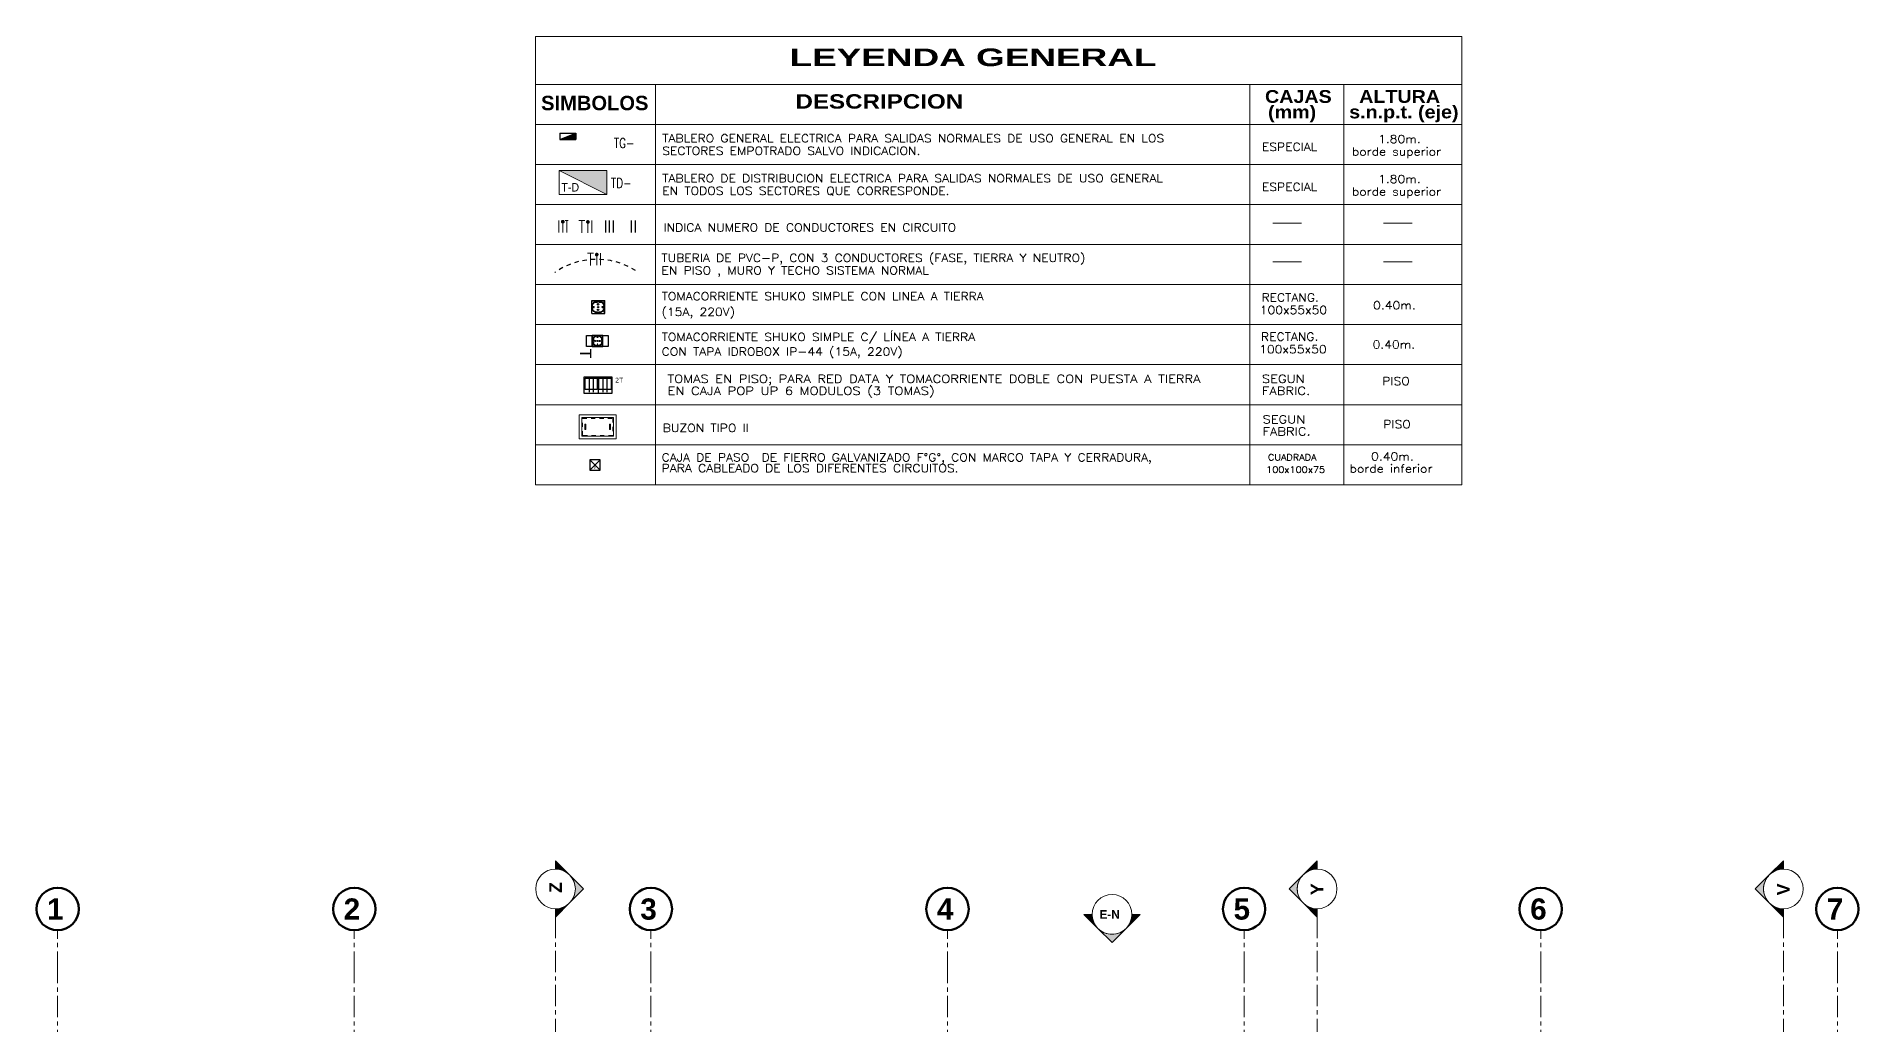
# Model space of a CAD drawing. Header units: inches. Extents: x -19 to 5698, y -728 to 92.
# Drawn here: x 378.82 to 421.82, y 43.67 to 66.99 of the extents above; entities that cross this region are included whole.
import ezdxf
from ezdxf.enums import TextEntityAlignment as Align

# ---------------------------------------------------------------- set-up
doc = ezdxf.new("R2010")
doc.units = ezdxf.units.IN
doc.header["$MEASUREMENT"] = 0
for name, pattern in [('01 HJ$0$REF - 01 HJ$0$HIDDEN2', [0.1875, 0.125, -0.0625]), ('HIDDEN', [0.375, 0.25, -0.125]), ('Punto & Raya', [0.65, 0.5, -0.075, 0, -0.075]), ('RAYITAS', [0.375, 0.25, -0.125])]:
    doc.linetypes.add(name, pattern=pattern)
doc.layers.get('0').update_dxf_attribs({"color": 61})
for name, color, linetype, lineweight in [('00 APARATOS-ELECTRICOS', 253, 'Continuous', 0), ('00 conduct tomacorr', 120, 'HIDDEN', 30), ('00 IE TABLERO IE', 4, 'Continuous', 25), ('CANALES', 104, 'Continuous', 15), ('sub tablero de distribucion', 184, 'Continuous', 9), ('T-TECHO-E', 150, 'Continuous', 20), ('TABLERO IE', 4, 'Continuous', 25), ('TEXT', 7, 'Continuous', 13), ('textos', 7, 'Continuous', 5), ('TOMACORRIENTE', 22, 'RAYITAS', 9)]:
    doc.layers.add(name, color=color, linetype=linetype, lineweight=lineweight)
for name, color, linetype in [('02 _ ARQ _ ALB _ Ejes Generales', 251, 'Continuous'), ('CIRCUITOS-T', 20, 'Continuous'), ('IE-ALUM', 4, 'Continuous'), ('IE-LEYENDA', 4, 'Continuous'), ('Marcador - Alzados', 7, 'Continuous'), ('Marcador - Secciones', 7, 'Continuous'), ('TOMA. HYDROBOX SHUKO S', 7, 'Continuous')]:
    doc.layers.add(name, color=color, linetype=linetype)
doc.styles.add('Arial', font='arial.ttf')
doc.styles.add('Estilo_Generado_1', font='swisseb.ttf')
doc.styles.add('ROMAND', font='romand__.ttf', dxfattribs={"width": 1.2, "height": 0.1})
doc.styles.add('Romans', font='romans.shx')
doc.styles.add('SANSSERIFBOLD', font='sasb____.pfb')
doc.styles.add('SWISS', font='swisse.ttf')

# ---------------------------------------------------------------- blocks, each defined once
blk = doc.blocks.new('A$C27562A3E')
at = {"layer": 'IE-LEYENDA'}
for p, q in [((0.075, 0), (0, 0.075)), ((0, 0), (0.075, 0.075))]:
    blk.add_line(p, q, dxfattribs=at)
blk.add_lwpolyline([(0, 0), (0.075, 0), (0.075, 0.075), (0, 0.075)], close=True, dxfattribs=at)
at = {"color": 4}
blk.add_text('p', height=0.0195, dxfattribs=at).set_placement((0.031, 0.013))
blk = doc.blocks.new('a')
at = {"layer": 'TOMACORRIENTE', "ltscale": 0.05}
h = blk.add_hatch(color=4, dxfattribs=at)
edge = h.paths.add_edge_path()
edge.add_arc((0, 0.075), 0.0211, 0, 360)
at = {"layer": 'TOMACORRIENTE', "color": 4}
for p, q in [((-0.146, 0.096), (-0.051, 0.096)), ((-0.099, 0.096), (-0.099, -0.097)), ((0, 0.096), (0, -0.096)), ((0.062, -0.096), (0.062, 0.096))]:
    blk.add_line(p, q, dxfattribs=at)
blk.add_circle((0, 0.075), 0.0211, dxfattribs=at)
blk = doc.blocks.new('2A')
at = {"layer": 'IE-ALUM'}
for p, q in [((-0.03, 0.102), (-0.03, -0.091)), ((0.03, 0.102), (0.03, -0.091))]:
    blk.add_line(p, q, dxfattribs=at)
blk = doc.blocks.new('INTERRUPTOR AUTOMÁTICO')
at = {"layer": 'TOMACORRIENTE', "ltscale": 0.05}
h = blk.add_hatch(color=4, dxfattribs=at)
edge = h.paths.add_edge_path()
edge.add_arc((0, 0.075), 0.0211, -0.2621, 359.7379)
at = {"layer": 'TOMACORRIENTE', "color": 4}
for p, q in [((-0.062, 0.096), (-0.062, -0.097)), ((0, -0.096), (0, 0.096)), ((0.086, 0.096), (0.038, 0.096)), ((0.062, -0.096), (0.062, 0.096))]:
    blk.add_line(p, q, dxfattribs=at)
blk.add_circle((0, 0.075), 0.0211, dxfattribs=at)
blk = doc.blocks.new('3A')
at = {"layer": 'IE-ALUM'}
for p, q in [((-0.06, 0.096), (-0.06, -0.096)), ((0, 0.096), (0, -0.096)), ((0.06, 0.096), (0.06, -0.096))]:
    blk.add_line(p, q, dxfattribs=at)
blk = doc.blocks.new('CAJA POP UP 6 MODULOS')
at = {"layer": '00 conduct tomacorr', "linetype": 'Continuous'}
for p, q in [((-0.095, -0.165), (-0.095, -0.015)), ((-0.052, -0.165), (-0.052, -0.015)), ((0, -0.165), (0, -0.18)), ((0.052, -0.165), (0.052, -0.015)), ((0.095, -0.165), (0.095, -0.015))]:
    blk.add_line(p, q, dxfattribs=at)
for points in [[(-0.147, 0), (0.147, 0), (0.147, -0.18), (-0.147, -0.18)], [(0, 0), (0.147, 0), (0.147, -0.18), (0, -0.18)]]:
    blk.add_lwpolyline(points, close=True, dxfattribs=at)
for points in [[(-0.138, -0.045), (-0.009, -0.045), (-0.009, -0.165), (-0.138, -0.165), (-0.138, -0.045)], [(0.009, -0.045), (0.138, -0.045), (0.138, -0.165), (0.009, -0.165), (0.009, -0.045)]]:
    blk.add_lwpolyline(points, dxfattribs=at)
at = {"color": 1, "insert": (-0.181, -0.168), "char_height": 0.05, "attachment_point": 1, "rotation": 180}
blk.add_mtext_dynamic_manual_height_columns('{\\fVerdana|b0|i0|c0|p34;2T}', width=0.000481, gutter_width=0.156, heights=[0], dxfattribs=at)
blk = doc.blocks.new('T5015')
at = {"layer": '00 IE TABLERO IE'}
for p, q in [((-0.278, -0.054), (-0.104, 0.016)), ((-0.278, 0.016), (-0.104, 0.016)), ((-0.278, 0.016), (-0.278, -0.054)), ((-0.104, 0.016), (-0.104, -0.054)), ((-0.278, -0.054), (-0.104, -0.054))]:
    blk.add_line(p, q, dxfattribs=at)
blk.add_solid([(-0.278, -0.054), (-0.104, 0.016), (-0.104, -0.054)], dxfattribs=at)
blk = doc.blocks.new('BUZON TIPO II')
at = {"layer": 'CANALES', "color": 5}
for p, q in [((-0.3, 0.175), (0.3, 0.175)), ((-0.3, -0.175), (-0.3, 0.175)), ((0.3, 0.175), (0.3, -0.175)), ((0.3, -0.175), (-0.3, -0.175))]:
    blk.add_line(p, q, dxfattribs=at)
blk.add_lwpolyline([(-0.35, 0.225), (0.35, 0.225), (0.35, -0.225), (-0.35, -0.225), (-0.35, 0.225)], dxfattribs=at)
at = {"layer": 'CANALES', "color": 3}
for points in [[(-0.3, 0.175), (-0.3, -0.175), (0.3, -0.175), (0.3, 0.175), (-0.3, 0.175)], [(-0.24, 0), (-0.24, 0.05), (-0.22, 0.05), (-0.22, 0), (-0.22, -0.05), (-0.24, -0.05), (-0.24, 0)], [(0.24, 0), (0.24, 0.05), (0.22, 0.05), (0.22, 0), (0.22, -0.05), (0.24, -0.05), (0.24, 0)]]:
    blk.add_lwpolyline(points, dxfattribs=at)
at = {"layer": 'CANALES', "color": 5, "linetype": '01 HJ$0$REF - 01 HJ$0$HIDDEN2', "ltscale": 0.1}
blk.add_lwpolyline([(-0.285, 0.16), (0.285, 0.16), (0.285, -0.16), (-0.285, -0.16), (-0.285, 0.16)], dxfattribs=at)
blk = doc.blocks.new('tomacorriente schuko 2+T')
at = {"color": 3}
for p, q in [((-0.138, -0.028, -162.36), (-0.138, -0.123, -162.36)), ((-0.138, -0.028, -162.36), (-0.044, -0.028, -162.36)), ((-0.138, -0.123, -162.36), (-0.044, -0.123, -162.36)), ((-0.137, -0.03, -162.36), (-0.137, -0.121, -162.36)), ((-0.137, -0.03, -162.36), (-0.137, -0.121, -162.36)), ((-0.137, -0.03, -162.36), (-0.045, -0.03, -162.36)), ((-0.137, -0.03, -162.36), (-0.091, -0.03, -162.36)), ((-0.137, -0.121, -162.36), (-0.045, -0.121, -162.36)), ((-0.137, -0.121, -162.36), (-0.091, -0.121, -162.36)), ((-0.134, -0.07, -162.36), (-0.126, -0.07, -162.36)), ((-0.134, -0.081, -162.36), (-0.126, -0.081, -162.36)), ((-0.126, -0.05, -162.36), (-0.126, -0.07, -162.36)), ((-0.126, -0.081, -162.36), (-0.126, -0.101, -162.36)), ((-0.094, -0.032, -162.36), (-0.094, -0.046, -162.36)), ((-0.094, -0.046, -162.36), (-0.088, -0.046, -162.36)), ((-0.094, -0.104, -162.36), (-0.088, -0.104, -162.36)), ((-0.094, -0.104, -162.36), (-0.094, -0.119, -162.36)), ((-0.091, -0.03, -162.36), (-0.045, -0.03, -162.36)), ((-0.091, -0.121, -162.36), (-0.045, -0.121, -162.36)), ((-0.088, -0.032, -162.36), (-0.088, -0.046, -162.36)), ((-0.088, -0.104, -162.36), (-0.088, -0.119, -162.36)), ((-0.056, -0.05, -162.36), (-0.056, -0.07, -162.36)), ((-0.056, -0.07, -162.36), (-0.048, -0.07, -162.36)), ((-0.056, -0.081, -162.36), (-0.048, -0.081, -162.36)), ((-0.056, -0.081, -162.36), (-0.056, -0.101, -162.36)), ((-0.045, -0.03, -162.36), (-0.045, -0.121, -162.36)), ((-0.045, -0.03, -162.36), (-0.045, -0.121, -162.36)), ((-0.044, -0.028, -162.36), (-0.044, -0.123, -162.36))]:
    blk.add_line(p, q, dxfattribs=at)
for centre, radius in [((-0.091, -0.075, -162.36), 0.0457), ((-0.091, -0.075, -162.36), 0.0436), ((-0.111, -0.075, -162.36), 0.00505), ((-0.091, -0.075, -162.36), 0.00406), ((-0.071, -0.075, -162.36), 0.00505)]:
    blk.add_circle(centre, radius, dxfattribs=at)
blk = doc.blocks.new('TOMA. HYDROBOX SHUKO')
at = {"true_color": 0xafd9aa}
h = blk.add_hatch(dxfattribs=at)
h.set_pattern_fill('ANSI31', color=9, scale=0.67)
h.set_pattern_definition([(45, (0, 0), (-1.5041929, 1.5041929), [])])
edge = h.paths.add_edge_path()
edge.add_arc((53447.462, 40916.352), 0.008, 0, 360)
edge = h.paths.add_edge_path()
edge.add_arc((53447.494, 40916.352), 0.00644, 0, 360)
edge = h.paths.add_edge_path()
edge.add_arc((53447.526, 40916.352), 0.008, 0, 360)
at = {"color": 32, "true_color": 0xcd6928}
blk.add_lwpolyline([(53447.644, 40916.427), (53447.644, 40916.277), (53447.344, 40916.277), (53447.344, 40916.427)], close=True, dxfattribs=at)
for points in [[(53447.42, 40916.277), (53447.568, 40916.277), (53447.568, 40916.427), (53447.42, 40916.427), (53447.42, 40916.277)], [(53447.422, 40916.279), (53447.422, 40916.425), (53447.567, 40916.425), (53447.567, 40916.279), (53447.422, 40916.279)], [(53447.425, 40916.36), (53447.438, 40916.36), (53447.438, 40916.393)], [(53447.438, 40916.311), (53447.438, 40916.344), (53447.425, 40916.344)], [(53447.49, 40916.421), (53447.49, 40916.398), (53447.498, 40916.398), (53447.498, 40916.421)], [(53447.49, 40916.283), (53447.49, 40916.306), (53447.498, 40916.306), (53447.498, 40916.283)], [(53447.563, 40916.36), (53447.55, 40916.36), (53447.55, 40916.393)], [(53447.55, 40916.311), (53447.55, 40916.344), (53447.563, 40916.344)]]:
    blk.add_lwpolyline(points, dxfattribs=at)
for centre, radius in [((53447.494, 40916.352), 0.0725), ((53447.494, 40916.352), 0.0692), ((53447.462, 40916.352), 0.008), ((53447.494, 40916.352), 0.00644), ((53447.526, 40916.352), 0.008)]:
    blk.add_circle(centre, radius, dxfattribs=at)
at = {"color": 30, "true_color": 0xf8991e, "style": 'Arial'}
blk.add_text('T', height=0.159, rotation=90, dxfattribs=at).set_placement((53447.656, 40916.525), align=Align.MIDDLE_CENTER)
blk = doc.blocks.new('TD')
blk.add_hatch(color=256).paths.add_polyline_path([(-0.619, 0.813), (-0.619, 0.25), (0.507, 0.25)])
blk.add_line((-0.619, 0.813), (0.507, 0.25))
blk.add_lwpolyline([(-0.619, 0.25), (0.507, 0.25), (0.507, 0.813), (-0.619, 0.813)], close=True)

msp = doc.modelspace()

# ---------------------------------------------------------------- hatches: boundary and pattern name
at = {"layer": 'Marcador - Alzados', "linetype": 'Continuous', "lineweight": 13}
for points in [[(403.5397, 46.2735), (403.8709, 45.9423, -0.1989124), (403.7337, 46.2735)], [(404.8647, 46.2735), (404.6707, 46.2735, -0.1989124), (404.5334, 45.9423)], [(403.8709, 45.9423), (404.2022, 45.611), (404.5334, 45.9423, -0.4142136)]]:
    msp.add_hatch(color=7, dxfattribs=at).paths.add_polyline_path(points)
at = {"layer": 'Marcador - Secciones', "linetype": 'Continuous', "lineweight": 13}
for points in [[(391.0701, 47.5361), (391.0701, 47.342, -0.1989124), (391.4013, 47.2048)], [(409.0425, 47.5361), (408.7113, 47.2048, -0.1989124), (409.0425, 47.342)], [(420.0455, 47.5361), (419.7142, 47.2048, -0.1989124), (420.0455, 47.342)], [(391.4013, 47.2048, -0.4142136), (391.4013, 46.5423), (391.7326, 46.8736)], [(408.7113, 47.2048), (408.38, 46.8736), (408.7113, 46.5423, -0.4142136)], [(419.7142, 47.2048), (419.383, 46.8736), (419.7142, 46.5423, -0.4142136)], [(391.0701, 46.2111), (391.4013, 46.5423, -0.1989124), (391.0701, 46.4051)], [(409.0425, 46.2111), (409.0425, 46.4051, -0.1989124), (408.7113, 46.5423)], [(420.0455, 46.2111), (420.0455, 46.4051, -0.1989124), (419.7142, 46.5423)]]:
    msp.add_hatch(color=7, dxfattribs=at).paths.add_polyline_path(points)

# ---------------------------------------------------------------- linework, layer by layer
at = {"layer": '00 conduct tomacorr', "ltscale": 0.4}
msp.add_arc((392.0402, 59.9955), 1.7334, 58.00002, 124.7785, dxfattribs=at)
at = {"layer": '02 _ ARQ _ ALB _ Ejes Generales', "color": 251, "linetype": 'Punto & Raya', "lineweight": 13, "true_color": 0x636466}
for p, q in [((379.32, 44.9), (379.32, 45.9)), ((386.3201, 44.9), (386.3201, 45.9)), ((393.3201, 44.9), (393.3201, 45.9)), ((400.3201, 44.9), (400.3201, 45.9)), ((407.3201, 44.9), (407.3201, 45.9)), ((414.3201, 44.9), (414.3201, 45.9)), ((421.3201, 44.9), (421.3201, 45.9)), ((379.32, 3.05), (379.32, 44.9)), ((386.3201, 3.05), (386.3201, 44.9)), ((393.3201, 3.05), (393.3201, 44.9)), ((400.3201, 3.05), (400.3201, 44.9)), ((400.3201, 44.9), (400.3201, 44.9)), ((407.3201, 3.05), (407.3201, 44.9)), ((414.3201, 3.05), (414.3201, 44.9)), ((421.3201, 3.05), (421.3201, 44.9))]:
    msp.add_line(p, q, dxfattribs=at)
at = {"layer": '02 _ ARQ _ ALB _ Ejes Generales', "color": 7, "linetype": 'Continuous', "lineweight": 60}
for centre in [(379.32, 46.4), (386.3201, 46.4), (393.3201, 46.4), (400.3201, 46.4), (407.3201, 46.4), (414.3201, 46.4), (421.3201, 46.4)]:
    msp.add_circle(centre, 0.5, dxfattribs=at)
at = {"layer": 'Marcador - Alzados', "color": 7, "linetype": 'Continuous', "lineweight": 13, "flags": 128}
for points in [[(403.5397, 46.2735), (403.7337, 46.2735, 0.1989124), (403.8709, 45.9423)], [(404.8647, 46.2735), (404.6707, 46.2735, -0.1989124), (404.5334, 45.9423)], [(403.8709, 45.9423, 0.4142136), (404.5334, 45.9423), (404.2022, 45.611)]]:
    msp.add_lwpolyline(points, format="xyb", close=True, dxfattribs=at)
at = {"layer": 'Marcador - Alzados', "color": 7, "linetype": 'Continuous', "lineweight": 13}
msp.add_circle((404.2022, 46.2735), 0.4685, dxfattribs=at)
at = {"layer": 'Marcador - Secciones', "color": 251, "linetype": 'Punto & Raya', "lineweight": 13, "true_color": 0x636466}
for p, q in [((391.0701, 46.2111), (391.0701, 0.8878)), ((409.0425, 46.2111), (409.0425, 0.8878)), ((420.0455, 46.2111), (420.0455, 0.9472))]:
    msp.add_line(p, q, dxfattribs=at)
at = {"layer": 'Marcador - Secciones', "color": 7, "linetype": 'Continuous', "lineweight": 13, "flags": 128}
for points in [[(391.0701, 47.5361), (391.0701, 47.342, -0.1989124), (391.4013, 47.2048)], [(409.0425, 47.5361), (409.0425, 47.342, 0.1989124), (408.7113, 47.2048)], [(420.0455, 47.5361), (420.0455, 47.342, 0.1989124), (419.7142, 47.2048)], [(391.4013, 47.2048, -0.4142136), (391.4013, 46.5423), (391.7326, 46.8736)], [(408.7113, 47.2048, 0.4142136), (408.7113, 46.5423), (408.38, 46.8736)], [(419.7142, 47.2048, 0.4142136), (419.7142, 46.5423), (419.383, 46.8736)], [(391.0701, 46.2111), (391.0701, 46.4051, 0.1989124), (391.4013, 46.5423)], [(409.0425, 46.2111), (409.0425, 46.4051, -0.1989124), (408.7113, 46.5423)], [(420.0455, 46.2111), (420.0455, 46.4051, -0.1989124), (419.7142, 46.5423)]]:
    msp.add_lwpolyline(points, format="xyb", close=True, dxfattribs=at)
at = {"layer": 'Marcador - Secciones', "color": 7, "linetype": 'Continuous', "lineweight": 13}
for centre in [(391.0701, 46.8736), (409.0425, 46.8736), (420.0455, 46.8736)]:
    msp.add_circle(centre, 0.4685, dxfattribs=at)
at = {"layer": 'TEXT', "color": 4}
for p, q in [((393.4267, 65.8541), (393.4267, 58.2992)), ((407.4536, 65.8541), (407.4536, 58.2992)), ((409.6716, 65.8541), (409.6716, 58.2992)), ((390.5936, 63.9654), (412.4552, 63.9654)), ((390.5936, 63.021), (412.4552, 63.021)), ((407.999, 62.5843), (408.6738, 62.5843)), ((407.999, 62.5843), (408.6738, 62.5843)), ((410.6118, 62.5843), (411.2866, 62.5843)), ((410.6118, 62.5843), (411.2866, 62.5843)), ((390.5936, 62.0766), (412.4552, 62.0766)), ((407.999, 61.6715), (408.6738, 61.6715)), ((407.999, 61.6715), (408.6738, 61.6715)), ((410.6118, 61.6715), (411.2866, 61.6715)), ((410.6118, 61.6715), (411.2866, 61.6715)), ((390.5936, 61.1323), (412.4552, 61.1323)), ((390.5936, 60.1879), (412.4552, 60.1879)), ((393.4267, 60.1879), (393.4267, 56.4105)), ((407.4536, 60.1879), (407.4536, 56.4105)), ((409.6716, 60.1879), (409.6716, 56.4105)), ((390.5936, 59.2436), (412.4552, 59.2436)), ((390.5936, 58.2992), (412.4552, 58.2992)), ((390.5936, 57.3549), (412.4552, 57.3549)), ((390.5936, 56.4105), (412.4552, 56.4105))]:
    msp.add_line(p, q, dxfattribs=at)
for points in [[(390.5936, 65.8541), (412.4552, 65.8541), (412.4552, 66.9873), (390.5936, 66.9873)], [(390.5936, 64.9097), (412.4552, 64.9097), (412.4552, 65.8541), (390.5936, 65.8541)]]:
    msp.add_lwpolyline(points, close=True, dxfattribs=at)
for points in [[(412.4552, 58.2992), (412.4552, 64.9097), (390.5936, 64.9097), (390.5936, 58.2992)], [(390.5936, 60.1879), (390.5936, 56.4105)], [(412.4552, 56.4105), (412.4552, 60.1879)]]:
    msp.add_lwpolyline(points, dxfattribs=at)

# ---------------------------------------------------------------- block references
for name, p, xscale, yscale, zscale, rotation in [('3A', (392.3379, 62.5054), 1.481345034052768, 1.481345034052768, 1.481345034052768, 359.9237397828417), ('tomacorriente schuko 2+T', (391.8337, 60.8965, 524.2306), 3.228816026903235, 3.228816026903235, 3.228816026903235, 89.99999999999999)]:
    msp.add_blockref(name, p, dxfattribs=dict(xscale=xscale, yscale=yscale, zscale=zscale, rotation=rotation))
at = {"xscale": 1.481345034052768, "yscale": 1.481345034052768, "zscale": 1.481345034052768}
msp.add_blockref('2A', (392.9019, 62.497), dxfattribs=at)
at = {"layer": '00 APARATOS-ELECTRICOS', "lineweight": 25, "xscale": 1.252926957676267, "yscale": 1.252926957676267, "zscale": 1.252926957676267, "rotation": 180.0000000000012}
msp.add_blockref('BUZON TIPO II', (392.0643, 57.7747), dxfattribs=at)
at = {"layer": '00 conduct tomacorr', "xscale": 2.222017551079151, "yscale": 2.222017551079151, "zscale": 2.222017551079151, "rotation": 180}
msp.add_blockref('CAJA POP UP 6 MODULOS', (392.0733, 58.5597, 5744.9372), dxfattribs=at)
at = {"layer": 'CIRCUITOS-T', "xscale": 3.209305134790502, "yscale": 3.209305134790502, "zscale": 3.209305134790502}
msp.add_blockref('A$C27562A3E', (391.8788, 56.7579), dxfattribs=at)
at = {"layer": 'sub tablero de distribucion', "linetype": 'Continuous', "lineweight": 0, "rotation": 179.9999999999811}
msp.add_blockref('TD', (391.6637, 64.0728), dxfattribs=at)
at = {"layer": 'T-TECHO-E', "xscale": 1.481345034052768, "yscale": 1.481345034052768, "zscale": 1.481345034052768}
for name, p in [('INTERRUPTOR AUTOMÁTICO', (391.2422, 62.5054)), ('a', (391.8342, 62.4998)), ('a', (392.042, 61.7298))]:
    msp.add_blockref(name, p, dxfattribs=at)
at = {"layer": 'TABLERO IE', "xscale": 2.133836137415672, "yscale": 2.133836137415672, "zscale": 2.133836137415672}
msp.add_blockref('T5015', (391.7675, 64.6691), dxfattribs=at)
at = {"layer": 'TOMA. HYDROBOX SHUKO S', "xscale": 1.708537854118467, "yscale": 1.708537854118467, "zscale": 1.708537854118467, "rotation": 180}
msp.add_blockref('TOMA. HYDROBOX SHUKO', (91709.1247, 69966.9398), dxfattribs=at)

# ---------------------------------------------------------------- texts
at = {"layer": '02 _ ARQ _ ALB _ Ejes Generales', "color": 7, "lineweight": 30, "char_height": 0.5, "attachment_point": 1, "style": 'Estilo_Generado_1'}
for s, insert in [('\\A1;{\\pql;\\pt0;\\fSwis721 Ex BT|b1|i0|c0|p34;1}', (379.0709, 46.65)), ('\\A1;{\\pql;\\pt0;\\fSwis721 Ex BT|b1|i0|c0|p34;2}', (386.0709, 46.65)), ('\\A1;{\\pql;\\pt0;\\fSwis721 Ex BT|b1|i0|c0|p34;3}', (393.0709, 46.65)), ('\\A1;{\\pql;\\pt0;\\fSwis721 Ex BT|b1|i0|c0|p34;4}', (400.0709, 46.65)), ('\\A1;{\\pql;\\pt0;\\fSwis721 Ex BT|b1|i0|c0|p34;5}', (407.0709, 46.65)), ('\\A1;{\\pql;\\pt0;\\fSwis721 Ex BT|b1|i0|c0|p34;6}', (414.0709, 46.65)), ('\\A1;{\\pql;\\pt0;\\fSwis721 Ex BT|b1|i0|c0|p34;7}', (421.0709, 46.65))]:
    msp.add_mtext(s, dxfattribs=dict(at, insert=insert))
at = {"layer": 'IE-LEYENDA', "style": 'Romans', "width": 0.8}
for s, p in [('TG-', (392.4444, 64.3591)), ('TD-', (392.375, 63.4148))]:
    msp.add_text(s, height=0.22728, dxfattribs=at).set_placement(p)
at = {"layer": 'Marcador - Alzados', "color": 5, "lineweight": 35, "insert": (403.905, 46.1735), "char_height": 0.2, "attachment_point": 7, "style": 'Estilo_Generado_1'}
msp.add_mtext('\\A1;{\\pql;\\pt0;\\fSwis721 Ex BT|b1|i0|c0|p34;E-N}', dxfattribs=at)
at = {"layer": 'Marcador - Secciones', "color": 5, "lineweight": 25, "char_height": 0.3, "rotation": 90, "style": 'Estilo_Generado_1'}
for s, insert, attachment_point in [('\\A1;{\\pqr;\\pt0;\\fSwis721 Ex BT|b1|i0|c0|p34;Z}', (391.2201, 47.0354), 9), ('\\A1;{\\pql;\\pt0;\\fSwis721 Ex BT|b1|i0|c0|p34;Y}', (409.1925, 46.7268), 7), ('\\A1;{\\pql;\\pt0;\\fSwis721 Ex BT|b1|i0|c0|p34;V}', (420.1955, 46.7227), 7)]:
    msp.add_mtext(s, dxfattribs=dict(at, insert=insert, attachment_point=attachment_point))
at = {"layer": 'TEXT', "color": 4, "ltscale": 0.01}
for s, height, style, width, p in [('LEYENDA GENERAL', 0.415517, 'SANSSERIFBOLD', 1.5, (396.5921, 66.2871)), ('DESCRIPCION', 0.339969, 'SANSSERIFBOLD', 1.2, (396.7322, 65.2843)), ('CAJAS ', 0.30219, 'SANSSERIFBOLD', 1.1, (407.8132, 65.4198)), ('(mm)', 0.30219, 'SANSSERIFBOLD', 1.1, (407.8847, 65.0547)), ('s.n.p.t. (eje)', 0.302194, 'SANSSERIFBOLD', 1.1, (409.8, 65.0547)), ('ALTURA', 0.30219, 'SANSSERIFBOLD', 1.1, (410.035, 65.4198)), ('TABLERO GENERAL ELECTRICA PARA SALIDAS NORMALES DE USO GENERAL EN LOS', 0.188871, 'ROMAND', 1.13, (393.5888, 64.49)), ('1.80m.', 0.18887, 'ROMAND', 1.13, (410.482, 64.4732)), ('SECTORES EMPOTRADO SALVO INDICACION.', 0.188871, 'ROMAND', 1.13, (393.5888, 64.1941)), ('ESPECIAL', 0.18887, 'ROMAND', 1.13, (407.7395, 64.2881)), ('borde superior', 0.188871, 'ROMAND', 1.13, (409.8637, 64.1774)), ('TABLERO DE DISTRIBUCION ELECTRICA PARA SALIDAS NORMALES DE USO GENERAL', 0.188871, 'ROMAND', 1.13, (393.5888, 63.5456)), ('1.80m.', 0.18887, 'ROMAND', 1.13, (410.482, 63.5288)), ('EN TODOS LOS SECTORES QUE CORRESPONDE.', 0.188871, 'ROMAND', 1.13, (393.5888, 63.2498)), ('ESPECIAL', 0.18887, 'ROMAND', 1.13, (407.7395, 63.3438)), ('borde superior', 0.188871, 'ROMAND', 1.13, (409.8637, 63.233)), ('INDICA NUMERO DE CONDUCTORES EN CIRCUITO ', 0.188871, 'ROMAND', 1.13, (393.6176, 62.3858)), ('TUBERIA DE PVC-P, CON 3 CONDUCTORES (FASE, TIERRA Y NEUTRO)', 0.188871, 'ROMAND', 1.13, (393.5694, 61.6679)), ('EN PISO , MURO Y TECHO SISTEMA NORMAL', 0.188871, 'ROMAND', 1.13, (393.5694, 61.3721)), ('TOMACORRIENTE SHUKO SIMPLE CON LINEA A TIERRA ', 0.188871, 'ROMAND', 1.13, (393.5738, 60.7634)), ('RECTANG.', 0.18887, 'ROMAND', 1.13, (407.7304, 60.7346)), ('0.40m.', 0.18887, 'ROMAND', 1.13, (410.3638, 60.5496)), ('(15A, 220V)', 0.188871, 'ROMAND', 1.13, (393.5706, 60.3947)), ('100x55x50', 0.18887, 'ROMAND', 1.13, (407.688, 60.4388)), ('TOMACORRIENTE SHUKO SIMPLE C/ LÍNEA A TIERRA ', 0.188871, 'ROMAND', 1.13, (393.5738, 59.802)), ('RECTANG.', 0.18887, 'ROMAND', 1.13, (407.7185, 59.8096)), ('0.40m.', 0.18887, 'ROMAND', 1.13, (410.3519, 59.6246)), ('CON TAPA IDROBOX IP-44 (15A, 220V)', 0.188871, 'ROMAND', 1.13, (393.5738, 59.4563)), ('100x55x50', 0.18887, 'ROMAND', 1.13, (407.6761, 59.5138)), ('BUZON TIPO II', 0.188871, 'ROMAND', 1.13, (393.6002, 57.6556)), ('CAJA DE PASO  DE FIERRO GALVANIZADO F°G°, CON MARCO TAPA Y CERRADURA, ', 0.188871, 'ROMAND', 1.13, (393.5738, 56.9616)), ('PARA CABLEADO DE LOS DIFERENTES CIRCUITOS.', 0.188871, 'ROMAND', 1.13, (393.5738, 56.7068)), ('100x100x75', 0.14813, 'ROMAND', 1.13, (407.8394, 56.6945)), ('CUADRADA', 0.14813, 'ROMAND', 1.13, (407.881, 56.9845)), ('borde inferior', 0.188871, 'ROMAND', 1.13, (409.8079, 56.6961)), ('0.40m.', 0.18887, 'ROMAND', 1.13, (410.3164, 56.984))]:
    msp.add_text(s, height=height, dxfattribs=dict(at, style=style, width=width)).set_placement(p)
at = {"layer": 'TEXT', "color": 4, "ltscale": 0.01, "style": 'SANSSERIFBOLD'}
msp.add_text('SIMBOLOS', height=0.33997, dxfattribs=at).set_placement((390.7293, 65.2468))
at = {"layer": 'TEXT', "color": 4, "ltscale": 0.01, "style": 'ROMAND', "width": 1.13}
for p in [(410.9057, 58.7615), (410.9292, 57.7444)]:
    msp.add_text('PISO', height=0.18887, dxfattribs=at).set_placement(p, align=Align.CENTER)
at = {"layer": 'TEXT', "color": 4, "ltscale": 0.01, "attachment_point": 1, "line_spacing_factor": 0.9, "style": 'ROMAND'}
for s, insert, char_height, width in [('TOMAS EN PISO; PARA RED DATA Y TOMACORRIENTE DOBLE CON PUESTA A TIERRA EN CAJA POP UP 6 MODULOS (3 TOMAS)  ', (393.7134, 59.0041), 0.1888715, 13.740238), ('SEGUN FABRIC.', (407.7402, 59.0041), 0.188871, 1.76227), ('SEGUN FABRIC.', (407.7543, 58.0472), 0.188871, 1.76227)]:
    msp.add_mtext(s, dxfattribs=dict(at, insert=insert, char_height=char_height, width=width))
at = {"layer": 'textos', "style": 'SWISS', "width": 0.9}
msp.add_text('T-D', height=0.2, dxfattribs=at).set_placement((391.2074, 63.3277))

doc.saveas('drawing.dxf')
